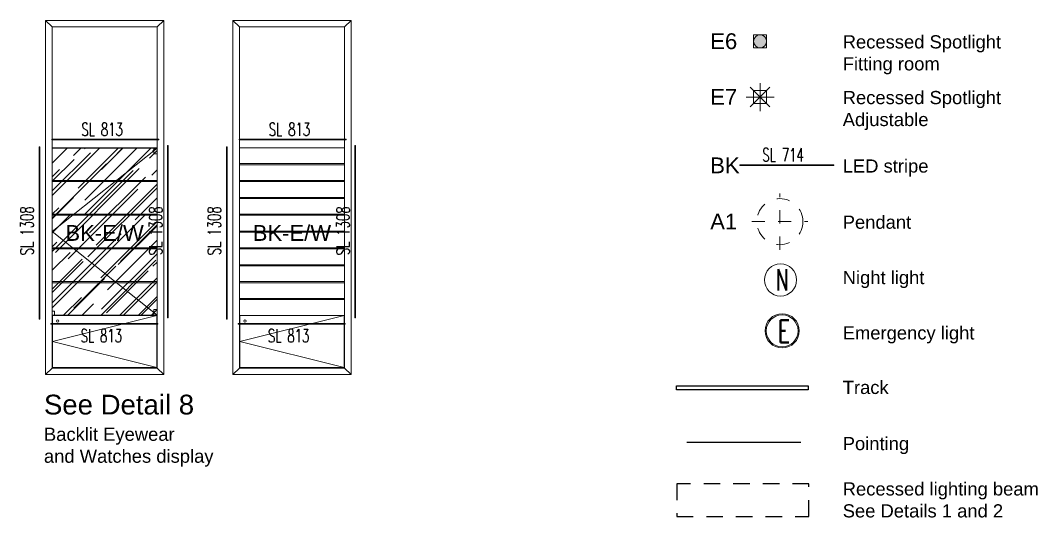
# Model space of a CAD drawing. Extents: x 214 to 401, y 14 to 126.
# Drawn here: x 321.27 to 329, y 78.84 to 82.61 of the extents above; entities that cross this region are included whole.
import ezdxf

# ---------------------------------------------------------------- set-up
doc = ezdxf.new("R2010")
doc.units = 0
doc.header["$LTSCALE"] = 0.25
doc.header["$MEASUREMENT"] = 0
for name, pattern in [('DASHED', [0.75, 0.5, -0.25]), ('DOT2', [0.125, 0, -0.125]), ('NASCOSTA', [0.375, 0.25, -0.125]), ('PUNTO2', [0.125, 0, -0.125])]:
    doc.linetypes.add(name, pattern=pattern)
for name, color, linetype, lineweight, true_color in [('LD_base', 7, 'CONTINUOUS', 5, 0x646464), ('LD_light', 7, 'CONTINUOUS', 5, 0xf00000), ('LD_N', 7, 'CONTINUOUS', 9, 0x41c62a)]:
    doc.layers.add(name, color=color, linetype=linetype, lineweight=lineweight, true_color=true_color)
for name, color, linetype, true_color in [('LD_beam', 7, 'DASHED', 0x7ec8c8), ('LD_pointing', 7, 'CONTINUOUS', 0xff9429), ('LD_track', 7, 'CONTINUOUS', 0x7ec8c8)]:
    doc.layers.add(name, color=color, linetype=linetype, true_color=true_color)
doc.layers.add('LD_text', color=255, linetype='CONTINUOUS', lineweight=9)
doc.styles.add('SIMPLEX', font='SIMPLEX.SHX', dxfattribs={"width": 0.65})
doc.styles.get("Standard").update_dxf_attribs({"font": 'Arial.ttf'})

# ---------------------------------------------------------------- blocks, each defined once
blk = doc.blocks.new('notturna')
at = {"layer": 'LD_N'}
blk.add_circle((21.1399, -17.0434), 0.084, dxfattribs=at)
at = {"layer": 'LD_N', "style": 'SIMPLEX', "width": 0.65}
blk.add_text('N', height=0.1101, dxfattribs=at).set_placement((21.1144, -17.0975))
blk = doc.blocks.new('e')
at = {"layer": 'LD_light', "color": 160, "true_color": 0x1a53ff}
for radius in [8.4, 7.78]:
    blk.add_circle((0, 0), radius, dxfattribs=at)
at = {"layer": 'LD_light', "color": 160, "true_color": 0x1a53ff, "style": 'SIMPLEX', "width": 0.65}
blk.add_text('E', height=11.01, dxfattribs=at).set_placement((-2.02, -5.7))
blk = doc.blocks.new('E2-6')
at = {"layer": 'LD_light'}
h = blk.add_hatch(color=256, dxfattribs=at)
h.dxf.hatch_style = 1
edge = h.paths.add_edge_path()
edge.add_arc((0, 0), 0.05, 0, 360)
blk.add_lwpolyline([(-0.05, -0.05), (0.05, -0.05), (0.05, 0.05), (-0.05, 0.05)], close=True, dxfattribs=at)
blk.add_circle((0, 0), 0.05, dxfattribs=at)
blk = doc.blocks.new('lamp A1')
at = {"layer": 'LD_light', "linetype": 'NASCOSTA'}
for p, q in [((300.7942, 135.0268), (300.7942, 135.4534)), ((300.5809, 135.2401), (301.0074, 135.2401))]:
    blk.add_line(p, q, dxfattribs=at)
blk.add_circle((300.7942, 135.2401), 0.175, dxfattribs=at)
blk = doc.blocks.new('E7')
at = {"layer": 'LD_light'}
for p, q in [((0, -0.1061), (0, 0.1061)), ((-0.1061, 0), (0.1061, 0)), ((-0.075, -0.075), (0.075, 0.075)), ((-0.075, 0.075), (0.075, -0.075))]:
    blk.add_line(p, q, dxfattribs=at)
blk.add_lwpolyline([(-0.05, -0.05), (0.05, -0.05), (0.05, 0.05), (-0.05, 0.05)], close=True, dxfattribs=at)

msp = doc.modelspace()

# ---------------------------------------------------------------- hatches: boundary and pattern name
at = {"layer": 'LD_base', "linetype": 'DOT2'}
h = msp.add_hatch(dxfattribs=at)
h.set_pattern_fill('AR-RROOF', color=256, scale=0.15, angle=45, style=0)
h.set_pattern_definition([(45, (104.32263, 20.6836), (0.12727922, 0.33941125), [2.25, -0.3, 0.75, -0.15]), (45, (104.41066, 20.8777), (-0.24713382, 0.03500179), [0.45, -0.0495, 0.9, -0.1125]), (45, (104.2855, 20.82679), (0.48047906, 0.62260752), [1.2, -0.21, 0.6, -0.15])])
h.paths.add_polyline_path([(321.51078, 80.37566), (322.30678, 80.37566), (322.30678, 81.64366), (321.51078, 81.64366)])
at = {"layer": 'LD_light', "linetype": 'Continuous'}
h = msp.add_hatch(color=256, dxfattribs=at)
h.dxf.hatch_style = 1
h.paths.add_polyline_path([(321.41658, 81.65232), (321.41155, 81.65231), (321.41158, 80.34432), (321.41658, 80.34432)])
at = {"layer": 'LD_light'}
h = msp.add_hatch(color=256, dxfattribs=at)
h.dxf.hatch_style = 1
h.paths.add_polyline_path([(321.50747, 81.71259), (322.32047, 81.71259), (322.32047, 81.70759), (321.50747, 81.70759)])
at = {"layer": 'LD_light', "linetype": 'Continuous'}
h = msp.add_hatch(color=256, dxfattribs=at)
h.dxf.hatch_style = 1
h.paths.add_polyline_path([(322.39067, 81.66366), (322.38564, 81.66365), (322.38567, 80.35566), (322.39067, 80.35566)])
h = msp.add_hatch(color=256, dxfattribs=at)
h.dxf.hatch_style = 1
h.paths.add_polyline_path([(322.84036, 81.65232), (322.83533, 81.65231), (322.83536, 80.34432), (322.84036, 80.34432)])
at = {"layer": 'LD_light'}
h = msp.add_hatch(color=256, dxfattribs=at)
h.dxf.hatch_style = 1
h.paths.add_polyline_path([(322.93124, 81.71259), (323.74424, 81.71259), (323.74424, 81.70759), (322.93124, 81.70759)])
at = {"layer": 'LD_light', "linetype": 'Continuous'}
h = msp.add_hatch(color=256, dxfattribs=at)
h.dxf.hatch_style = 1
h.paths.add_polyline_path([(323.81444, 81.66366), (323.80941, 81.66365), (323.80944, 80.35566), (323.81444, 80.35566)])
h = msp.add_hatch(color=256, dxfattribs=at)
h.dxf.hatch_style = 1
h.paths.add_polyline_path([(327.45143, 81.51253), (327.45144, 81.51753), (326.73767, 81.51753), (326.73744, 81.51253)])
h = msp.add_hatch(color=256, dxfattribs=at)
h.dxf.hatch_style = 1
h.paths.add_polyline_path([(327.45152, 81.51256), (327.45153, 81.51756), (326.73776, 81.51756), (326.73753, 81.51256)])
at = {"layer": 'LD_light'}
h = msp.add_hatch(color=256, dxfattribs=at)
h.dxf.hatch_style = 1
h.paths.add_polyline_path([(321.50088, 80.31202), (322.31388, 80.31202), (322.31388, 80.30702), (321.50088, 80.30702)])
h = msp.add_hatch(color=256, dxfattribs=at)
h.dxf.hatch_style = 1
h.paths.add_polyline_path([(322.92465, 80.31202), (323.73765, 80.31202), (323.73765, 80.30702), (322.92465, 80.30702)])

# ---------------------------------------------------------------- linework, layer by layer
at = {"layer": 'LD_base'}
for p, q in [((321.45878, 82.61366), (321.50878, 82.56366)), ((322.35878, 82.61366), (322.30878, 82.56366)), ((322.88255, 82.61366), (322.93255, 82.56366)), ((323.78255, 82.61366), (323.73255, 82.56366)), ((321.50878, 80.37366), (322.30878, 80.37366)), ((321.50878, 79.97366), (321.45878, 79.92366)), ((322.35878, 79.92366), (322.30878, 79.97366)), ((322.93255, 79.97366), (322.88255, 79.92366)), ((323.78255, 79.92366), (323.73255, 79.97366))]:
    msp.add_line(p, q, dxfattribs=at)
for points in [[(321.45878, 79.92366), (322.35878, 79.92366), (322.35878, 82.61366), (321.45878, 82.61366)], [(322.88255, 79.92366), (323.78255, 79.92366), (323.78255, 82.61366), (322.88255, 82.61366)], [(321.50878, 79.97366), (322.30878, 79.97366), (322.30878, 82.56366), (321.50878, 82.56366)], [(321.50878, 81.64566), (322.30878, 81.64566), (322.30878, 82.56366), (321.50878, 82.56366)], [(322.93255, 79.97366), (323.73255, 79.97366), (323.73255, 82.56366), (322.93255, 82.56366)], [(322.93255, 81.64566), (323.73255, 81.64566), (323.73255, 82.56366), (322.93255, 82.56366)], [(321.51078, 80.37566), (322.30678, 80.37566), (322.30678, 81.64366), (321.51078, 81.64366)], [(322.30878, 81.64366), (322.28314, 81.64366), (322.28314, 81.60024), (322.30878, 81.60024)], [(322.93255, 81.51866), (322.93255, 81.52466), (322.93355, 81.52566), (323.73155, 81.52566), (323.73255, 81.52466), (323.73255, 81.51866), (323.73155, 81.51766), (322.93355, 81.51766)], [(321.50878, 81.39066), (321.50878, 81.39666), (321.50978, 81.39766), (322.30778, 81.39766), (322.30878, 81.39666), (322.30878, 81.39066), (322.30778, 81.38966), (321.50978, 81.38966)], [(322.93255, 81.39066), (322.93255, 81.39666), (322.93355, 81.39766), (323.73155, 81.39766), (323.73255, 81.39666), (323.73255, 81.39066), (323.73155, 81.38966), (322.93355, 81.38966)], [(322.93255, 81.26266), (322.93255, 81.26866), (322.93355, 81.26966), (323.73155, 81.26966), (323.73255, 81.26866), (323.73255, 81.26266), (323.73155, 81.26166), (322.93355, 81.26166)], [(321.50878, 81.13466), (321.50878, 81.14066), (321.50978, 81.14166), (322.30778, 81.14166), (322.30878, 81.14066), (322.30878, 81.13466), (322.30778, 81.13366), (321.50978, 81.13366)], [(322.93255, 81.13466), (322.93255, 81.14066), (322.93355, 81.14166), (323.73155, 81.14166), (323.73255, 81.14066), (323.73255, 81.13466), (323.73155, 81.13366), (322.93355, 81.13366)], [(322.93255, 81.00666), (322.93255, 81.01266), (322.93355, 81.01366), (323.73155, 81.01366), (323.73255, 81.01266), (323.73255, 81.00666), (323.73155, 81.00566), (322.93355, 81.00566)], [(321.50878, 80.87866), (321.50878, 80.88466), (321.50978, 80.88566), (322.30778, 80.88566), (322.30878, 80.88466), (322.30878, 80.87866), (322.30778, 80.87766), (321.50978, 80.87766)], [(322.93255, 80.87866), (322.93255, 80.88466), (322.93355, 80.88566), (323.73155, 80.88566), (323.73255, 80.88466), (323.73255, 80.87866), (323.73155, 80.87766), (322.93355, 80.87766)], [(322.93255, 80.75066), (322.93255, 80.75666), (322.93355, 80.75766), (323.73155, 80.75766), (323.73255, 80.75666), (323.73255, 80.75066), (323.73155, 80.74966), (322.93355, 80.74966)], [(321.50878, 80.62266), (321.50878, 80.62866), (321.50978, 80.62966), (322.30778, 80.62966), (322.30878, 80.62866), (322.30878, 80.62266), (322.30778, 80.62166), (321.50978, 80.62166)], [(322.93255, 80.62266), (322.93255, 80.62866), (322.93355, 80.62966), (323.73155, 80.62966), (323.73255, 80.62866), (323.73255, 80.62266), (323.73155, 80.62166), (322.93355, 80.62166)], [(322.93255, 80.49466), (322.93255, 80.50066), (322.93355, 80.50166), (323.73155, 80.50166), (323.73255, 80.50066), (323.73255, 80.49466), (323.73155, 80.49366), (322.93355, 80.49366)], [(322.30878, 80.41908), (322.28314, 80.41908), (322.28314, 80.37566), (322.30878, 80.37566)], [(321.52801, 80.40485), (321.51078, 80.40485), (321.51078, 80.37566), (321.52801, 80.37566)], [(321.51178, 80.37366), (322.30578, 80.37366), (322.30578, 79.97666), (321.51178, 79.97666)], [(322.93555, 80.37366), (323.72955, 80.37366), (323.72955, 79.97666), (322.93555, 79.97666)]]:
    msp.add_lwpolyline(points, close=True, dxfattribs=at)
for points in [[(322.30678, 80.37566), (321.51078, 81.00966), (322.30678, 81.64366)], [(322.30578, 80.37366), (321.51178, 80.17516), (322.30578, 79.97666)], [(323.72955, 80.37366), (322.93555, 80.17516), (323.72955, 79.97666)]]:
    msp.add_lwpolyline(points, dxfattribs=at)
for centre in [(321.55178, 80.33066), (322.97555, 80.33066)]:
    msp.add_circle(centre, 0.01, dxfattribs=at)
at = {"layer": 'LD_beam'}
msp.add_lwpolyline([(326.25718, 78.84531), (327.26192, 78.84531), (327.26192, 79.09531), (326.25718, 79.09531)], close=True, dxfattribs=at)
at = {"layer": 'LD_light', "linetype": 'Continuous'}
for points in [[(321.41658, 81.65232), (321.41155, 81.65231), (321.41158, 80.34432), (321.41658, 80.34432)], [(322.39067, 81.66366), (322.38564, 81.66365), (322.38567, 80.35566), (322.39067, 80.35566)], [(322.84036, 81.65232), (322.83533, 81.65231), (322.83536, 80.34432), (322.84036, 80.34432)], [(323.81444, 81.66366), (323.80941, 81.66365), (323.80944, 80.35566), (323.81444, 80.35566)]]:
    msp.add_lwpolyline(points, close=True, dxfattribs=at)
at = {"layer": 'LD_light', "elevation": 0}
for points in [[(321.50747, 81.71259), (322.32047, 81.71259), (322.32047, 81.70759), (321.50747, 81.70759)], [(322.93124, 81.71259), (323.74424, 81.71259), (323.74424, 81.70759), (322.93124, 81.70759)], [(321.50088, 80.31202), (322.31388, 80.31202), (322.31388, 80.30702), (321.50088, 80.30702)], [(322.92465, 80.31202), (323.73765, 80.31202), (323.73765, 80.30702), (322.92465, 80.30702)]]:
    msp.add_lwpolyline(points, close=True, dxfattribs=at)
at = {"layer": 'LD_light', "linetype": 'Continuous', "elevation": 0}
for points in [[(327.45143, 81.51253), (327.45144, 81.51753), (326.73767, 81.51753), (326.73744, 81.51253)], [(327.45152, 81.51256), (327.45153, 81.51756), (326.73776, 81.51756), (326.73753, 81.51256)]]:
    msp.add_lwpolyline(points, close=True, dxfattribs=at)
at = {"layer": 'LD_pointing'}
msp.add_line((327.19932, 79.40785, 0), (326.33291, 79.40785, 0), dxfattribs=at)
at = {"layer": 'LD_track', "elevation": 0}
msp.add_lwpolyline([(326.25573, 79.83779), (327.25573, 79.83779), (327.25573, 79.80779), (326.25573, 79.80779)], close=True, dxfattribs=at)

# ---------------------------------------------------------------- block references
at = {"layer": 'LD_light'}
for name, p in [('E2-6', (326.89033, 82.45443)), ('E7', (326.89033, 82.03138)), ('lamp A1', (26.24678, -54.15478))]:
    msp.add_blockref(name, p, dxfattribs=at)
at = {"layer": 'LD_light', "linetype": 'PUNTO2', "xscale": 0.0154948959566415, "yscale": 0.0154948959566415, "zscale": 0.0154948959566415}
msp.add_blockref('e', (327.05819, 80.25593, 0), dxfattribs=at)
at = {"layer": 'LD_N', "xscale": 1.454545454545455, "yscale": 1.454545454545455, "zscale": 1.454545454545455}
msp.add_blockref('notturna', (296.29697, 105.43271, 0), dxfattribs=at)

# ---------------------------------------------------------------- texts
at = {"layer": 'LD_light', "lineweight": 30, "char_height": 0.1, "width": 1.249546, "attachment_point": 4, "style": 'SIMPLEX'}
for s, insert in [('SL 813', (321.73245, 81.78604)), ('SL 813', (323.15622, 81.78604)), ('SL 714', (326.90761, 81.59214, 0)), ('SL 813', (321.72586, 80.21896)), ('SL 813', (323.14963, 80.21896))]:
    msp.add_mtext(s, dxfattribs=dict(at, insert=insert))
at = {"layer": 'LD_light', "lineweight": 30, "char_height": 0.1, "width": 1.249546, "attachment_point": 4, "rotation": 90, "style": 'SIMPLEX'}
for insert in [(321.31817, 80.83049), (322.29679, 80.83049), (322.74194, 80.83049), (323.72057, 80.83049)]:
    msp.add_mtext('SL 1308 ', dxfattribs=dict(at, insert=insert))
at = {"layer": 'LD_text', "attachment_point": 1}
for s, width, insert, char_height in [('E6', 0.3836567, (326.51152, 82.51546, 0), 0.12), ('Recessed Spotlight Fitting room', 1.2703947, (327.51833, 82.5005, 0), 0.1), ('E7', 0.3836567, (326.51152, 82.09241, 0), 0.12), ('Recessed Spotlight\\PAdjustable  ', 1.2703947, (327.51833, 82.07745, 0), 0.1), ('BK', 0.3836567, (326.51152, 81.57275, 0), 0.12), ('LED stripe', 1.2703947, (327.51833, 81.55779, 0), 0.1), ('A1', 0.3836567, (326.51152, 81.14609, 0), 0.12), ('Pendant', 1.2703947, (327.51833, 81.13113, 0), 0.1), ('Night light', 1.2703947, (327.51833, 80.71088, 0), 0.1), ('Emergency light', 1.2703947, (327.51833, 80.29063, 0), 0.1), ('Track', 1.2703947, (327.51833, 79.87647, 0), 0.1), ('Pointing', 1.2703947, (327.51833, 79.45013, 0), 0.1), ('Recessed lighting beam\\PSee Details 1 and 2', 2.4447286, (327.51833, 79.10573, 0), 0.1)]:
    msp.add_mtext_dynamic_manual_height_columns(s, width=width, gutter_width=17.5, heights=[0], dxfattribs=dict(at, insert=insert, char_height=char_height))
for s, insert, char_height, width in [('BK-E/W', (321.61032, 81.05939), 0.12, 0.3836567), ('BK-E/W', (323.0341, 81.05939), 0.12, 0.3836567), ('See Detail 8\\P{\\H0.66667x;Backlit Eyewear \\Pand Watches display}', (321.44739, 79.77096), 0.15, 2.0341109)]:
    msp.add_mtext(s, dxfattribs=dict(at, insert=insert, char_height=char_height, width=width))

doc.saveas('drawing.dxf')
